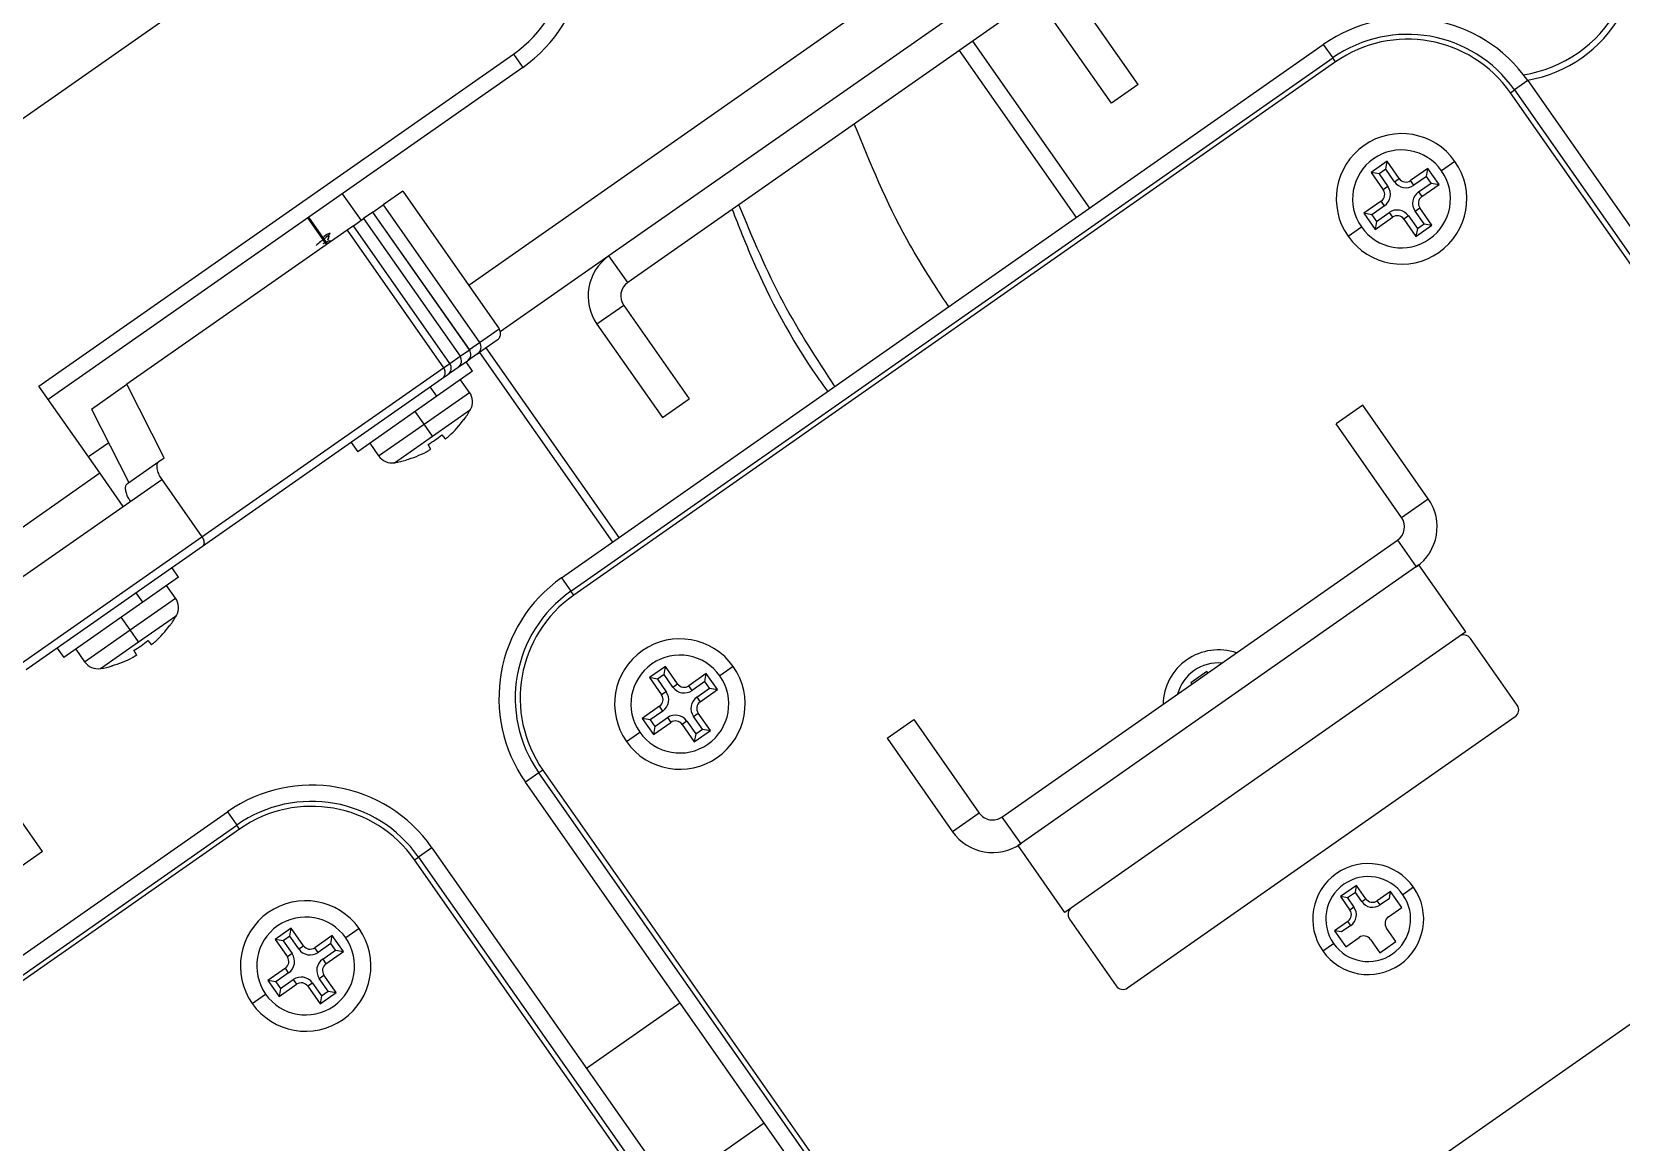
# Model space of a CAD drawing. Header units: millimetres. Extents: x 152904052 to 153933663, y 538271515 to 539240469.
# Drawn here: x 153466568.1 to 153466665.5, y 538579404.2 to 538579472.3 of the extents above; entities that cross this region are included whole.
import ezdxf

# ---------------------------------------------------------------- set-up
doc = ezdxf.new("R2010")
doc.units = ezdxf.units.MM
doc.layers.add('POWR', color=5, linetype='Continuous')

msp = doc.modelspace()

# ---------------------------------------------------------------- linework, layer by layer
at = {"layer": 'POWR', "color": 7}
for p, q in [((153466593.707, 538579485.273), (153466538.824, 538579446.843)), ((153466632.388, 538579482.998), (153466594.903, 538579456.75)), ((153466627.748, 538579475.537), (153466603.501, 538579458.559)), ((153466635.941, 538579469.066), (153466631.926, 538579474.8)), ((153466628.895, 538579473.898), (153466604.648, 538579456.92)), ((153466634.303, 538579467.919), (153466630.288, 538579473.653)), ((153466568.562, 538579450.575), (153466597.642, 538579470.937)), ((153466597.642, 538579470.937), (153466598.215, 538579470.117)), ((153466600.595, 538579438.823), (153466647.287, 538579471.517)), ((153466624.963, 538579471.145), (153466632.133, 538579460.906)), ((153466625.782, 538579471.719), (153466632.952, 538579461.479)), ((153466647.287, 538579471.517), (153466647.861, 538579470.698)), ((153466598.215, 538579470.117), (153466569.135, 538579449.755)), ((153466601.169, 538579438.004), (153466647.861, 538579470.698)), ((153466648.033, 538579470.452), (153466601.341, 538579437.758)), ((153466648.033, 538579470.452), (153466647.861, 538579470.698)), ((153466635.941, 538579469.066), (153466634.303, 538579467.919)), ((153466659.822, 538579469.307), (153466659.003, 538579468.733)), ((153466659.822, 538579469.307), (153466692.516, 538579422.615)), ((153466658.757, 538579468.561), (153466659.003, 538579468.733)), ((153466688.98, 538579425.398), (153466658.757, 538579468.561)), ((153466659.003, 538579468.733), (153466689.976, 538579424.499)), ((153466651.196, 538579464.366), (153466650.213, 538579463.677)), ((153466651.11, 538579463.876), (153466651.196, 538579464.366)), ((153466651.942, 538579463.301), (153466651.196, 538579464.366)), ((153466655.358, 538579464.35), (153466654.538, 538579463.776)), ((153466650.213, 538579463.677), (153466650.959, 538579462.612)), ((153466650.702, 538579463.591), (153466650.213, 538579463.677)), ((153466651.11, 538579463.876), (153466650.702, 538579463.591)), ((153466650.702, 538579463.591), (153466651.246, 538579462.814)), ((153466651.654, 538579463.099), (153466651.11, 538579463.876)), ((153466651.654, 538579463.099), (153466651.942, 538579463.301)), ((153466653.703, 538579463.924), (153466652.638, 538579463.178)), ((153466652.839, 538579462.89), (153466652.638, 538579463.178)), ((153466653.616, 538579463.434), (153466652.839, 538579462.89)), ((153466653.616, 538579463.434), (153466653.703, 538579463.924)), ((153466653.902, 538579463.027), (153466653.616, 538579463.434)), ((153466654.391, 538579462.941), (153466653.703, 538579463.924)), ((153466587.157, 538579462.374), (153466588.304, 538579460.736)), ((153466590.859, 538579462.525), (153466589.663, 538579461.688)), ((153466590.859, 538579462.525), (153466596.767, 538579454.088)), ((153466651.246, 538579462.814), (153466650.959, 538579462.612)), ((153466653.125, 538579462.483), (153466653.902, 538579463.027)), ((153466653.125, 538579462.483), (153466653.326, 538579462.195)), ((153466653.326, 538579462.195), (153466654.391, 538579462.941)), ((153466653.902, 538579463.027), (153466654.391, 538579462.941)), ((153466589.035, 538579461.248), (153466588.463, 538579460.847)), ((153466589.035, 538579461.248), (153466589.037, 538579461.249)), ((153466594.943, 538579452.81), (153466589.035, 538579461.248)), ((153466589.037, 538579461.249), (153466589.663, 538579461.688)), ((153466594.945, 538579452.812), (153466589.037, 538579461.249)), ((153466589.663, 538579461.688), (153466595.571, 538579453.25)), ((153466650.836, 538579461.916), (153466649.771, 538579461.17)), ((153466649.771, 538579461.17), (153466650.459, 538579460.187)), ((153466650.26, 538579461.084), (153466649.771, 538579461.17)), ((153466651.037, 538579461.628), (153466650.26, 538579461.084)), ((153466650.545, 538579460.677), (153466651.322, 538579461.221)), ((153466651.037, 538579461.628), (153466650.836, 538579461.916)), ((153466651.322, 538579461.221), (153466651.524, 538579460.933)), ((153466652.916, 538579461.297), (153466653.203, 538579461.499)), ((153466653.46, 538579460.52), (153466652.916, 538579461.297)), ((153466653.949, 538579460.434), (153466653.203, 538579461.499)), ((153466586.187, 538579459.253), (153466585.04, 538579460.892)), ((153466586.256, 538579459.302), (153466585.109, 538579460.94)), ((153466587.835, 538579460.407), (153466587.451, 538579460.139)), ((153466587.835, 538579460.407), (153466587.837, 538579460.409)), ((153466593.743, 538579451.97), (153466587.835, 538579460.407)), ((153466587.837, 538579460.409), (153466588.463, 538579460.847)), ((153466593.745, 538579451.971), (153466587.837, 538579460.409)), ((153466588.463, 538579460.847), (153466594.371, 538579452.41)), ((153466648.804, 538579459.761), (153466649.623, 538579460.335)), ((153466650.26, 538579461.084), (153466650.545, 538579460.677)), ((153466650.459, 538579460.187), (153466651.524, 538579460.933)), ((153466650.545, 538579460.677), (153466650.459, 538579460.187)), ((153466652.508, 538579461.012), (153466652.22, 538579460.81)), ((153466652.22, 538579460.81), (153466652.966, 538579459.745)), ((153466652.508, 538579461.012), (153466653.052, 538579460.235)), ((153466652.966, 538579459.745), (153466653.949, 538579460.434)), ((153466653.052, 538579460.235), (153466652.966, 538579459.745)), ((153466653.052, 538579460.235), (153466653.46, 538579460.52)), ((153466653.46, 538579460.52), (153466653.949, 538579460.434)), ((153466587.451, 538579460.139), (153466573.952, 538579450.686)), ((153466586.214, 538579459.883), (153466585.987, 538579459.687)), ((153466586.046, 538579459.765), (153466586.214, 538579459.883)), ((153466586.498, 538579459.472), (153466586.311, 538579459.474)), ((153466587.451, 538579460.139), (153466593.359, 538579451.701)), ((153466603.501, 538579458.559), (153466596.842, 538579453.896)), ((153466604.648, 538579456.92), (153466603.501, 538579458.559)), ((153466604.403, 538579455.528), (153466602.764, 538579454.381)), ((153466604.403, 538579455.528), (153466608.418, 538579449.794)), ((153466602.764, 538579454.381), (153466606.779, 538579448.646)), ((153466596.644, 538579453.391), (153466595.449, 538579452.555)), ((153466595.571, 538579453.25), (153466596.767, 538579454.088)), ((153466593.745, 538579451.971), (153466594.371, 538579452.41)), ((153466594.371, 538579452.41), (153466594.943, 538579452.81)), ((153466594.943, 538579452.81), (153466594.945, 538579452.812)), ((153466594.945, 538579452.812), (153466595.571, 538579453.25)), ((153466595.449, 538579452.555), (153466595.041, 538579452.269)), ((153466595.574, 538579452.642), (153466603.719, 538579441.01)), ((153466604.128, 538579441.297), (153466595.983, 538579452.929)), ((153466578.55, 538579441.332), (153466593.359, 538579451.701)), ((153466595.146, 538579451.488), (153466592.952, 538579449.952)), ((153466593.359, 538579451.701), (153466593.743, 538579451.97)), ((153466593.812, 538579451.408), (153466593.622, 538579451.275)), ((153466593.743, 538579451.97), (153466593.745, 538579451.971)), ((153466593.841, 538579451.428), (153466593.796, 538579451.492)), ((153466593.841, 538579451.428), (153466593.812, 538579451.408)), ((153466594.249, 538579451.715), (153466593.841, 538579451.428)), ((153466594.821, 538579452.115), (153466594.249, 538579451.715)), ((153466595.146, 538579451.488), (153466594.744, 538579452.061)), ((153466595.012, 538579452.249), (153466594.822, 538579452.115)), ((153466595.041, 538579452.269), (153466594.996, 538579452.332)), ((153466595.041, 538579452.269), (153466595.012, 538579452.249)), ((153466572.29, 538579445.25), (153466568.562, 538579450.575)), ((153466571.782, 538579449.167), (153466573.952, 538579450.686)), ((153466576.243, 538579446.187), (153466573.952, 538579450.686)), ((153466593.243, 538579451.01), (153466578.591, 538579440.75)), ((153466592.952, 538579449.952), (153466592.551, 538579450.525)), ((153466593.621, 538579451.274), (153466593.243, 538579451.01)), ((153466594.953, 538579450.194), (153466594.409, 538579450.971)), ((153466592.952, 538579449.952), (153466588.101, 538579446.555)), ((153466592.168, 538579448.244), (153466594.953, 538579450.194)), ((153466606.779, 538579448.646), (153466608.418, 538579449.794)), ((153466571.782, 538579449.167), (153466574.073, 538579444.667)), ((153466592.168, 538579448.244), (153466591.623, 538579449.021)), ((153466592.684, 538579447.507), (153466595.007, 538579449.134)), ((153466594.606, 538579448.537), (153466594.619, 538579448.521)), ((153466649.707, 538579449.406), (153466648.069, 538579448.259)), ((153466653.722, 538579443.672), (153466649.707, 538579449.406)), ((153466589.382, 538579446.294), (153466592.168, 538579448.244)), ((153466590.36, 538579445.88), (153466592.684, 538579447.507)), ((153466592.684, 538579447.507), (153466592.168, 538579448.244)), ((153466593.254, 538579447.591), (153466593.457, 538579447.349)), ((153466652.084, 538579442.525), (153466648.069, 538579448.259)), ((153466572.836, 538579447.097), (153466571.602, 538579446.233)), ((153466587.7, 538579447.128), (153466588.101, 538579446.555)), ((153466588.838, 538579447.071), (153466589.382, 538579446.294)), ((153466592.567, 538579446.726), (153466592.41, 538579447)), ((153466573.992, 538579444.611), (153466575.904, 538579445.95)), ((153466575.904, 538579445.95), (153466576.243, 538579446.187)), ((153466591.069, 538579446.035), (153466591.058, 538579446.053)), ((153466565.737, 538579440.661), (153466572.29, 538579445.25)), ((153466573.724, 538579443.202), (153466572.29, 538579445.25)), ((153466573.724, 538579443.202), (153466576.084, 538579444.854)), ((153466576.084, 538579444.854), (153466578.55, 538579441.332)), ((153466652.084, 538579442.525), (153466653.722, 538579443.672)), ((153466567.171, 538579438.614), (153466573.724, 538579443.202)), ((153466567.492, 538579433.589), (153466578.55, 538579441.332)), ((153466578.591, 538579440.75), (153466567.778, 538579433.179)), ((153466627.591, 538579424.154), (153466651.838, 538579441.132)), ((153466651.838, 538579441.132), (153466652.985, 538579439.494)), ((153466577.124, 538579438.869), (153466574.931, 538579437.333)), ((153466577.124, 538579438.869), (153466576.723, 538579439.442)), ((153466600.595, 538579438.823), (153466601.169, 538579438.004)), ((153466653.149, 538579439.609), (153466628.575, 538579422.401)), ((153466656.017, 538579435.513), (153466653.149, 538579439.609)), ((153466574.931, 538579437.333), (153466574.53, 538579437.907)), ((153466576.931, 538579437.576), (153466576.387, 538579438.353)), ((153466601.341, 538579437.758), (153466601.169, 538579438.004)), ((153466574.931, 538579437.333), (153466570.08, 538579433.936)), ((153466574.146, 538579435.625), (153466576.931, 538579437.576)), ((153466574.146, 538579435.625), (153466573.602, 538579436.403)), ((153466574.662, 538579434.888), (153466576.986, 538579436.515)), ((153466576.585, 538579435.919), (153466576.598, 538579435.903)), ((153466571.361, 538579433.675), (153466574.146, 538579435.625)), ((153466572.339, 538579433.261), (153466574.662, 538579434.888)), ((153466574.662, 538579434.888), (153466574.146, 538579435.625)), ((153466575.233, 538579434.972), (153466575.436, 538579434.731)), ((153466656.017, 538579435.513), (153466631.442, 538579418.306)), ((153466659.172, 538579431.008), (153466656.304, 538579435.103)), ((153466569.678, 538579434.51), (153466570.08, 538579433.936)), ((153466570.817, 538579434.452), (153466571.361, 538579433.675)), ((153466574.546, 538579434.108), (153466574.388, 538579434.381)), ((153466573.047, 538579433.416), (153466573.037, 538579433.435)), ((153466606.962, 538579433.392), (153466605.979, 538579432.704)), ((153466606.875, 538579432.903), (153466606.468, 538579432.618)), ((153466606.875, 538579432.903), (153466606.962, 538579433.392)), ((153466607.419, 538579432.126), (153466606.875, 538579432.903)), ((153466607.707, 538579432.328), (153466606.962, 538579433.392)), ((153466609.469, 538579432.95), (153466608.404, 538579432.205)), ((153466609.382, 538579432.461), (153466609.469, 538579432.95)), ((153466610.157, 538579431.967), (153466609.469, 538579432.95)), ((153466611.123, 538579433.377), (153466610.304, 538579432.803)), ((153466640.149, 538579433.069), (153466639.166, 538579432.381)), ((153466640.206, 538579432.987), (153466640.149, 538579433.069)), ((153466605.979, 538579432.704), (153466606.724, 538579431.639)), ((153466606.468, 538579432.618), (153466605.979, 538579432.704)), ((153466606.468, 538579432.618), (153466607.012, 538579431.841)), ((153466607.419, 538579432.126), (153466607.707, 538579432.328)), ((153466608.605, 538579431.917), (153466608.404, 538579432.205)), ((153466609.382, 538579432.461), (153466608.605, 538579431.917)), ((153466608.89, 538579431.51), (153466609.668, 538579432.054)), ((153466609.092, 538579431.222), (153466610.157, 538579431.967)), ((153466609.668, 538579432.054), (153466609.382, 538579432.461)), ((153466609.668, 538579432.054), (153466610.157, 538579431.967)), ((153466639.166, 538579432.381), (153466639.223, 538579432.299)), ((153466606.602, 538579430.943), (153466605.537, 538579430.197)), ((153466606.803, 538579430.655), (153466606.602, 538579430.943)), ((153466607.012, 538579431.841), (153466606.724, 538579431.639)), ((153466608.89, 538579431.51), (153466609.092, 538579431.222)), ((153466605.537, 538579430.197), (153466606.225, 538579429.214)), ((153466606.026, 538579430.111), (153466605.537, 538579430.197)), ((153466606.803, 538579430.655), (153466606.026, 538579430.111)), ((153466606.026, 538579430.111), (153466606.311, 538579429.704)), ((153466606.225, 538579429.214), (153466607.29, 538579429.96)), ((153466606.311, 538579429.704), (153466607.088, 538579430.248)), ((153466607.088, 538579430.248), (153466607.29, 538579429.96)), ((153466608.274, 538579430.039), (153466607.986, 538579429.837)), ((153466608.274, 538579430.039), (153466608.818, 538579429.262)), ((153466608.681, 538579430.324), (153466608.969, 538579430.525)), ((153466609.225, 538579429.547), (153466608.681, 538579430.324)), ((153466609.715, 538579429.46), (153466608.969, 538579430.525)), ((153466620.545, 538579428.987), (153466622.183, 538579430.134)), ((153466622.183, 538579430.134), (153466626.198, 538579424.4)), ((153466635.293, 538579413.677), (153466659.049, 538579430.311)), ((153466604.57, 538579428.788), (153466605.389, 538579429.362)), ((153466606.311, 538579429.704), (153466606.225, 538579429.214)), ((153466607.986, 538579429.837), (153466608.732, 538579428.772)), ((153466608.732, 538579428.772), (153466609.715, 538579429.46)), ((153466608.818, 538579429.262), (153466608.732, 538579428.772)), ((153466608.818, 538579429.262), (153466609.225, 538579429.547)), ((153466609.225, 538579429.547), (153466609.715, 538579429.46)), ((153466620.545, 538579428.987), (153466624.56, 538579423.253)), ((153466568.771, 538579422.033), (153466564.756, 538579427.767)), ((153466599.45, 538579427.034), (153466599.204, 538579426.862)), ((153466599.45, 538579427.034), (153466629.673, 538579383.871)), ((153466599.204, 538579426.862), (153466598.385, 538579426.288)), ((153466631.079, 538579379.597), (153466598.385, 538579426.288)), ((153466630.178, 538579382.628), (153466599.204, 538579426.862)), ((153466685.797, 538579425.236), (153466630.914, 538579386.806)), ((153466533.425, 538579391.79), (153466580.117, 538579424.484)), ((153466580.117, 538579424.484), (153466580.69, 538579423.664)), ((153466626.198, 538579424.4), (153466624.56, 538579423.253)), ((153466627.591, 538579424.154), (153466628.738, 538579422.516)), ((153466533.999, 538579390.971), (153466580.69, 538579423.664)), ((153466580.862, 538579423.419), (153466534.171, 538579390.725)), ((153466580.862, 538579423.419), (153466580.69, 538579423.664)), ((153466592.651, 538579422.273), (153466591.832, 538579421.7)), ((153466592.651, 538579422.273), (153466625.345, 538579375.582)), ((153466631.442, 538579418.306), (153466628.575, 538579422.401)), ((153466568.771, 538579422.033), (153466567.132, 538579420.885)), ((153466591.586, 538579421.528), (153466591.832, 538579421.7)), ((153466621.809, 538579378.365), (153466591.586, 538579421.528)), ((153466591.832, 538579421.7), (153466622.805, 538579377.466)), ((153466649.326, 538579419.963), (153466648.343, 538579419.275)), ((153466648.343, 538579419.275), (153466648.917, 538579418.455)), ((153466648.771, 538579419.199), (153466648.343, 538579419.275)), ((153466649.251, 538579419.535), (153466648.771, 538579419.199)), ((153466649.251, 538579419.535), (153466649.326, 538579419.963)), ((153466649.648, 538579418.968), (153466649.251, 538579419.535)), ((153466649.9, 538579419.144), (153466649.326, 538579419.963)), ((153466651.415, 538579419.595), (153466650.596, 538579419.021)), ((153466651.34, 538579419.167), (153466651.415, 538579419.595)), ((153466652.103, 538579418.612), (153466651.415, 538579419.595)), ((153466652.824, 538579419.849), (153466652.169, 538579419.39)), ((153466648.771, 538579419.199), (153466649.168, 538579418.632)), ((153466649.168, 538579418.632), (153466648.917, 538579418.455)), ((153466649.648, 538579418.968), (153466649.9, 538579419.144)), ((153466650.772, 538579418.77), (153466650.596, 538579419.021)), ((153466651.34, 538579419.167), (153466650.772, 538579418.77)), ((153466651.284, 538579418.038), (153466652.103, 538579418.612)), ((153466584.025, 538579417.332), (153466583.042, 538579416.644)), ((153466583.939, 538579416.843), (153466584.025, 538579417.332)), ((153466584.771, 538579416.267), (153466584.025, 538579417.332)), ((153466588.187, 538579417.316), (153466587.368, 538579416.743)), ((153466631.729, 538579417.896), (153466634.597, 538579413.8)), ((153466648.794, 538579417.759), (153466647.975, 538579417.186)), ((153466648.97, 538579417.508), (153466648.402, 538579417.11)), ((153466648.97, 538579417.508), (153466648.794, 538579417.759)), ((153466651.735, 538579416.522), (153466651.161, 538579417.342)), ((153466583.042, 538579416.644), (153466583.788, 538579415.579)), ((153466583.532, 538579416.558), (153466583.042, 538579416.644)), ((153466583.939, 538579416.843), (153466583.532, 538579416.558)), ((153466583.532, 538579416.558), (153466584.076, 538579415.781)), ((153466584.483, 538579416.066), (153466583.939, 538579416.843)), ((153466586.532, 538579416.89), (153466585.467, 538579416.145)), ((153466586.446, 538579416.401), (153466585.669, 538579415.857)), ((153466586.446, 538579416.401), (153466586.532, 538579416.89)), ((153466586.731, 538579415.994), (153466586.446, 538579416.401)), ((153466587.221, 538579415.907), (153466586.532, 538579416.89)), ((153466647.254, 538579415.948), (153466647.909, 538579416.407)), ((153466647.975, 538579417.186), (153466648.663, 538579416.203)), ((153466648.402, 538579417.11), (153466647.975, 538579417.186)), ((153466648.663, 538579416.203), (153466649.482, 538579416.776)), ((153466650.178, 538579416.653), (153466650.752, 538579415.834)), ((153466650.752, 538579415.834), (153466651.735, 538579416.522)), ((153466584.076, 538579415.781), (153466583.788, 538579415.579)), ((153466584.483, 538579416.066), (153466584.771, 538579416.267)), ((153466585.669, 538579415.857), (153466585.467, 538579416.145)), ((153466585.954, 538579415.449), (153466586.731, 538579415.994)), ((153466585.954, 538579415.449), (153466586.156, 538579415.162)), ((153466586.156, 538579415.162), (153466587.221, 538579415.907)), ((153466586.731, 538579415.994), (153466587.221, 538579415.907)), ((153466583.665, 538579414.883), (153466582.6, 538579414.137)), ((153466583.867, 538579414.595), (153466583.09, 538579414.051)), ((153466583.867, 538579414.595), (153466583.665, 538579414.883)), ((153466585.745, 538579414.264), (153466586.033, 538579414.465)), ((153466586.779, 538579413.4), (153466586.033, 538579414.465)), ((153466582.6, 538579414.137), (153466583.289, 538579413.154)), ((153466583.09, 538579414.051), (153466582.6, 538579414.137)), ((153466583.09, 538579414.051), (153466583.375, 538579413.643)), ((153466583.289, 538579413.154), (153466584.354, 538579413.9)), ((153466583.375, 538579413.643), (153466583.289, 538579413.154)), ((153466583.375, 538579413.643), (153466584.152, 538579414.188)), ((153466584.152, 538579414.188), (153466584.354, 538579413.9)), ((153466585.338, 538579413.978), (153466585.05, 538579413.777)), ((153466585.05, 538579413.777), (153466585.796, 538579412.712)), ((153466585.338, 538579413.978), (153466585.882, 538579413.201)), ((153466586.289, 538579413.487), (153466585.745, 538579414.264)), ((153466585.796, 538579412.712), (153466586.779, 538579413.4)), ((153466585.882, 538579413.201), (153466586.289, 538579413.487)), ((153466586.289, 538579413.487), (153466586.779, 538579413.4)), ((153466581.634, 538579412.728), (153466582.453, 538579413.301)), ((153466585.882, 538579413.201), (153466585.796, 538579412.712)), ((153466602.115, 538579408.757), (153466607.849, 538579412.772)), ((153466607.277, 538579401.385), (153466613.011, 538579405.4))]:
    msp.add_line(p, q, dxfattribs=at)
for centre, radius, start, end in [((153466593.053, 538579477.49), 9, 304.99999, 34.99999), ((153466593.053, 538579477.49), 8, 304.99999, 34.99999), ((153466652.449, 538579464.145), 9, 34.99999, 124.99999), ((153466658.387, 538579477.458), 7.875, 278.52026, 331.47973), ((153466658.387, 538579477.458), 8.25, 280.08886, 330.10308), ((153466652.449, 538579464.145), 8, 34.99999, 124.99999), ((153466652.449, 538579464.145), 7.7, 34.99999, 124.99999), ((153466652.081, 538579462.055), 4, 34.99999, 214.99999), ((153466652.081, 538579462.055), 3, 34.99999, 214.99999), ((153466652.081, 538579462.055), 4, 214.99999, 34.99999), ((153466652.081, 538579462.055), 3, 214.99999, 34.99999), ((153466652.351, 538579463.587), 0.851, 214.99999, 304.99999), ((153466652.351, 538579463.587), 0.5, 214.99999, 304.99999), ((153466650.549, 538579462.326), 0.5, 304.99999, 34.99999), ((153466650.549, 538579462.326), 0.851, 304.99999, 34.99999), ((153466653.613, 538579461.785), 0.851, 124.99999, 214.99999), ((153466653.613, 538579461.785), 0.5, 124.99999, 214.99999), ((153466651.811, 538579460.523), 0.851, 34.99999, 124.99999), ((153466651.811, 538579460.523), 0.5, 34.99999, 124.99999), ((153466605.222, 538579456.101), 3, 124.99999, 214.99999), ((153466605.222, 538579456.101), 1, 124.99999, 214.99999), ((153466593.963, 538579452.123), 0.499, 305.06996, 35.06979), ((153466594.534, 538579452.523), 0.499, 305.06996, 35.06979), ((153466594.535, 538579452.525), 0.5, 304.99999, 34.99999), ((153466595.162, 538579452.963), 0.499, 305.06996, 35.06979), ((153466593.334, 538579451.683), 0.499, 305.06996, 35.06979), ((153466593.335, 538579451.685), 0.5, 304.99999, 34.99999), ((153466593.854, 538579451.503), 0.103, 217.41589, 246.51654), ((153466595.053, 538579452.343), 0.103, 217.41589, 246.51654), ((153466594.134, 538579449.621), 1, 330.8721, 34.99999), ((153466589.305, 538579452.334), 6.521, 312.48484, 324.39174), ((153466589.329, 538579452.298), 6.5, 324.47856, 330.8721), ((153466589.22, 538579452.453), 6.318, 300.31855, 309.68145), ((153466589.304, 538579452.333), 6.521, 285.60826, 297.51517), ((153466590.202, 538579446.867), 1, 214.99999, 279.1279), ((153466589.329, 538579452.298), 6.5, 279.1279, 285.52144), ((153466651.265, 538579441.951), 3, 304.99999, 34.99999), ((153466651.265, 538579441.951), 1, 304.99999, 34.99999), ((153466605.758, 538579431.451), 9, 124.99999, 214.99999), ((153466605.758, 538579431.451), 8, 124.99999, 214.99999), ((153466605.758, 538579431.451), 7.7, 124.99999, 214.99999), ((153466576.112, 538579437.002), 1, 330.8721, 34.99999), ((153466571.283, 538579439.715), 6.521, 312.48484, 324.39174), ((153466571.308, 538579439.679), 6.5, 324.47856, 330.8721), ((153466571.199, 538579439.834), 6.318, 300.31855, 309.68145), ((153466607.847, 538579431.082), 4, 34.99999, 214.99999), ((153466655.894, 538579434.817), 0.5, 34.99999, 124.99999), ((153466571.282, 538579439.715), 6.521, 285.60826, 297.51517), ((153466607.847, 538579431.082), 3, 34.99999, 214.99999), ((153466640.862, 538579431.005), 3.4, 71.03188, 178.96813), ((153466572.18, 538579434.249), 1, 214.99999, 279.1279), ((153466571.308, 538579439.679), 6.5, 279.1279, 285.52144), ((153466607.847, 538579431.082), 4, 214.99999, 34.99999), ((153466640.862, 538579431.005), 2.6, 85.28486, 164.71513), ((153466607.847, 538579431.082), 3, 214.99999, 34.99999), ((153466608.117, 538579432.614), 0.851, 214.99999, 304.99999), ((153466608.117, 538579432.614), 0.5, 214.99999, 304.99999), ((153466606.315, 538579431.352), 0.5, 304.99999, 34.99999), ((153466606.315, 538579431.352), 0.851, 304.99999, 34.99999), ((153466609.379, 538579430.812), 0.851, 124.99999, 214.99999), ((153466609.379, 538579430.812), 0.5, 124.99999, 214.99999), ((153466658.762, 538579430.721), 0.5, 304.99999, 34.99999), ((153466607.577, 538579429.55), 0.851, 34.99999, 124.99999), ((153466607.577, 538579429.55), 0.5, 34.99999, 124.99999), ((153466585.279, 538579417.111), 9, 34.99999, 124.99999), ((153466585.279, 538579417.111), 8, 34.99999, 124.99999), ((153466585.279, 538579417.111), 7.7, 34.99999, 124.99999), ((153466627.018, 538579424.974), 1, 214.99999, 304.99999), ((153466627.018, 538579424.974), 3, 214.99999, 304.99999), ((153466650.039, 538579417.899), 3.4, 34.99999, 214.99999), ((153466650.039, 538579417.899), 2.6, 34.99999, 214.99999), ((153466650.039, 538579417.899), 3.4, 214.99999, 34.99999), ((153466650.039, 538579417.899), 2.6, 214.99999, 34.99999), ((153466584.91, 538579415.022), 4, 34.99999, 214.99999), ((153466632.139, 538579418.183), 0.5, 124.99999, 214.99999), ((153466648.507, 538579418.169), 0.5, 304.99999, 34.99999), ((153466648.507, 538579418.169), 0.807, 304.99999, 34.99999), ((153466650.309, 538579419.431), 0.807, 214.99999, 304.99999), ((153466650.309, 538579419.431), 0.5, 214.99999, 304.99999), ((153466584.91, 538579415.022), 4, 214.99999, 34.99999), ((153466584.91, 538579415.022), 3, 34.99999, 214.99999), ((153466651.571, 538579417.628), 0.5, 124.99999, 214.99999), ((153466584.91, 538579415.022), 3, 214.99999, 34.99999), ((153466649.769, 538579416.367), 0.5, 34.99999, 124.99999), ((153466583.378, 538579415.292), 0.5, 304.99999, 34.99999), ((153466583.378, 538579415.292), 0.851, 304.99999, 34.99999), ((153466585.181, 538579416.554), 0.851, 214.99999, 304.99999), ((153466585.181, 538579416.554), 0.5, 214.99999, 304.99999), ((153466586.442, 538579414.752), 0.851, 124.99999, 214.99999), ((153466586.442, 538579414.752), 0.5, 124.99999, 214.99999), ((153466584.64, 538579413.49), 0.851, 34.99999, 124.99999), ((153466584.64, 538579413.49), 0.5, 34.99999, 124.99999), ((153466635.007, 538579414.087), 0.5, 214.99999, 304.99999)]:
    msp.add_arc(centre, radius, start, end, dxfattribs=at)
for points, knots in [([(153466624.329, 538579455.441), (153466623.438, 538579456.801), (153466621.124, 538579460.331), (153466619.524, 538579464.243), (153466618.541, 538579466.648)], [0, 0, 0, 0, 0.385165, 1, 1, 1, 1]), ([(153466611.05, 538579461.403), (153466611.45, 538579460.392), (153466612.854, 538579456.843), (153466614.85, 538579453.094), (153466616.678, 538579450.562), (153466616.907, 538579450.245)], [0, 0, 0, 0, 0.258298, 0.906961, 1, 1, 1, 1]), ([(153466617.353, 538579450.557), (153466616.247, 538579452.245), (153466613.937, 538579455.772), (153466612.313, 538579459.665), (153466611.466, 538579461.694)], [0, 0, 0, 0, 0.478563, 1, 1, 1, 1]), ([(153466586.214, 538579459.883), (153466586.292, 538579459.92), (153466586.447, 538579459.994), (153466586.385, 538579459.903), (153466586.11, 538579459.651), (153466585.745, 538579459.36), (153466585.551, 538579459.205)], [0, 0, 0, 0, 0.240848, 0.476572, 0.721491, 1, 1, 1, 1]), ([(153466585.991, 538579459.327), (153466586.078, 538579459.373), (153466586.25, 538579459.464), (153466586.334, 538579459.489), (153466586.312, 538579459.454), (153466586.305, 538579459.443)], [0, 0, 0, 0, 0.402272, 0.802406, 1, 1, 1, 1]), ([(153466586.264, 538579459.54), (153466586.288, 538579459.608), (153466586.336, 538579459.744), (153466586.384, 538579459.88), (153466586.407, 538579459.948)], [0, 0, 0, 0, 0.499894, 1, 1, 1, 1]), ([(153466596.644, 538579453.391), (153466596.697, 538579453.439), (153466596.807, 538579453.539), (153466596.867, 538579453.746), (153466596.851, 538579453.94), (153466596.794, 538579454.04), (153466596.767, 538579454.088)], [0, 0, 0, 0, 0.270336, 0.562527, 0.789797, 1, 1, 1, 1]), ([(153466593.359, 538579451.701), (153466593.382, 538579451.661), (153466593.431, 538579451.578), (153466593.457, 538579451.43), (153466593.44, 538579451.271), (153466593.37, 538579451.118), (153466593.284, 538579451.045), (153466593.243, 538579451.01)], [0, 0, 0, 0, 0.1749276, 0.3638802, 0.560047, 0.7880913, 1, 1, 1, 1]), ([(153466593.457, 538579447.349), (153466593.464, 538579447.348), (153466593.478, 538579447.347), (153466593.538, 538579447.384), (153466593.618, 538579447.445), (153466593.678, 538579447.499), (153466593.708, 538579447.525)], [0, 0, 0, 0, 0.250648, 0.499754, 0.7491, 1, 1, 1, 1]), ([(153466592.316, 538579446.55), (153466592.351, 538579446.569), (153466592.422, 538579446.608), (153466592.507, 538579446.662), (153466592.563, 538579446.706), (153466592.566, 538579446.72), (153466592.567, 538579446.726)], [0, 0, 0, 0, 0.2506482, 0.4997541, 0.7490998, 1, 1, 1, 1]), ([(153466575.904, 538579445.95), (153466575.858, 538579445.896), (153466575.764, 538579445.785), (153466575.786, 538579445.472), (153466575.902, 538579445.142), (153466576.025, 538579444.948), (153466576.084, 538579444.854)], [0, 0, 0, 0, 0.273241, 0.566326, 0.792171, 1, 1, 1, 1]), ([(153466574.172, 538579443.516), (153466574.121, 538579443.593), (153466574.017, 538579443.755), (153466573.912, 538579444.014), (153466573.859, 538579444.27), (153466573.878, 538579444.491), (153466573.955, 538579444.572), (153466573.992, 538579444.611)], [0, 0, 0, 0, 0.174736, 0.363548, 0.559692, 0.78787, 1, 1, 1, 1]), ([(153466578.55, 538579441.332), (153466578.575, 538579441.293), (153466578.627, 538579441.21), (153466578.673, 538579441.075), (153466578.688, 538579440.939), (153466578.664, 538579440.821), (153466578.615, 538579440.773), (153466578.591, 538579440.75)], [0, 0, 0, 0, 0.163518, 0.344285, 0.539301, 0.775308, 1, 1, 1, 1]), ([(153466575.436, 538579434.731), (153466575.443, 538579434.73), (153466575.456, 538579434.728), (153466575.516, 538579434.765), (153466575.597, 538579434.827), (153466575.657, 538579434.88), (153466575.687, 538579434.907)], [0, 0, 0, 0, 0.250648, 0.499754, 0.7491, 1, 1, 1, 1]), ([(153466575.687, 538579434.907), (153466575.657, 538579434.88), (153466575.597, 538579434.827), (153466575.516, 538579434.765), (153466575.456, 538579434.728), (153466575.443, 538579434.73), (153466575.436, 538579434.731)], [0, 0, 0, 0, 0.250648, 0.499754, 0.7491, 1, 1, 1, 1]), ([(153466574.295, 538579433.932), (153466574.33, 538579433.951), (153466574.401, 538579433.989), (153466574.486, 538579434.044), (153466574.541, 538579434.088), (153466574.544, 538579434.101), (153466574.546, 538579434.108)], [0, 0, 0, 0, 0.2506482, 0.4997541, 0.7490998, 1, 1, 1, 1]), ([(153466574.546, 538579434.108), (153466574.544, 538579434.101), (153466574.541, 538579434.088), (153466574.486, 538579434.044), (153466574.401, 538579433.989), (153466574.33, 538579433.951), (153466574.295, 538579433.932)], [0, 0, 0, 0, 0.250648, 0.499754, 0.7491, 1, 1, 1, 1])]:
    msp.add_open_spline(points, degree=3, knots=knots, dxfattribs=at)

doc.saveas('drawing.dxf')
